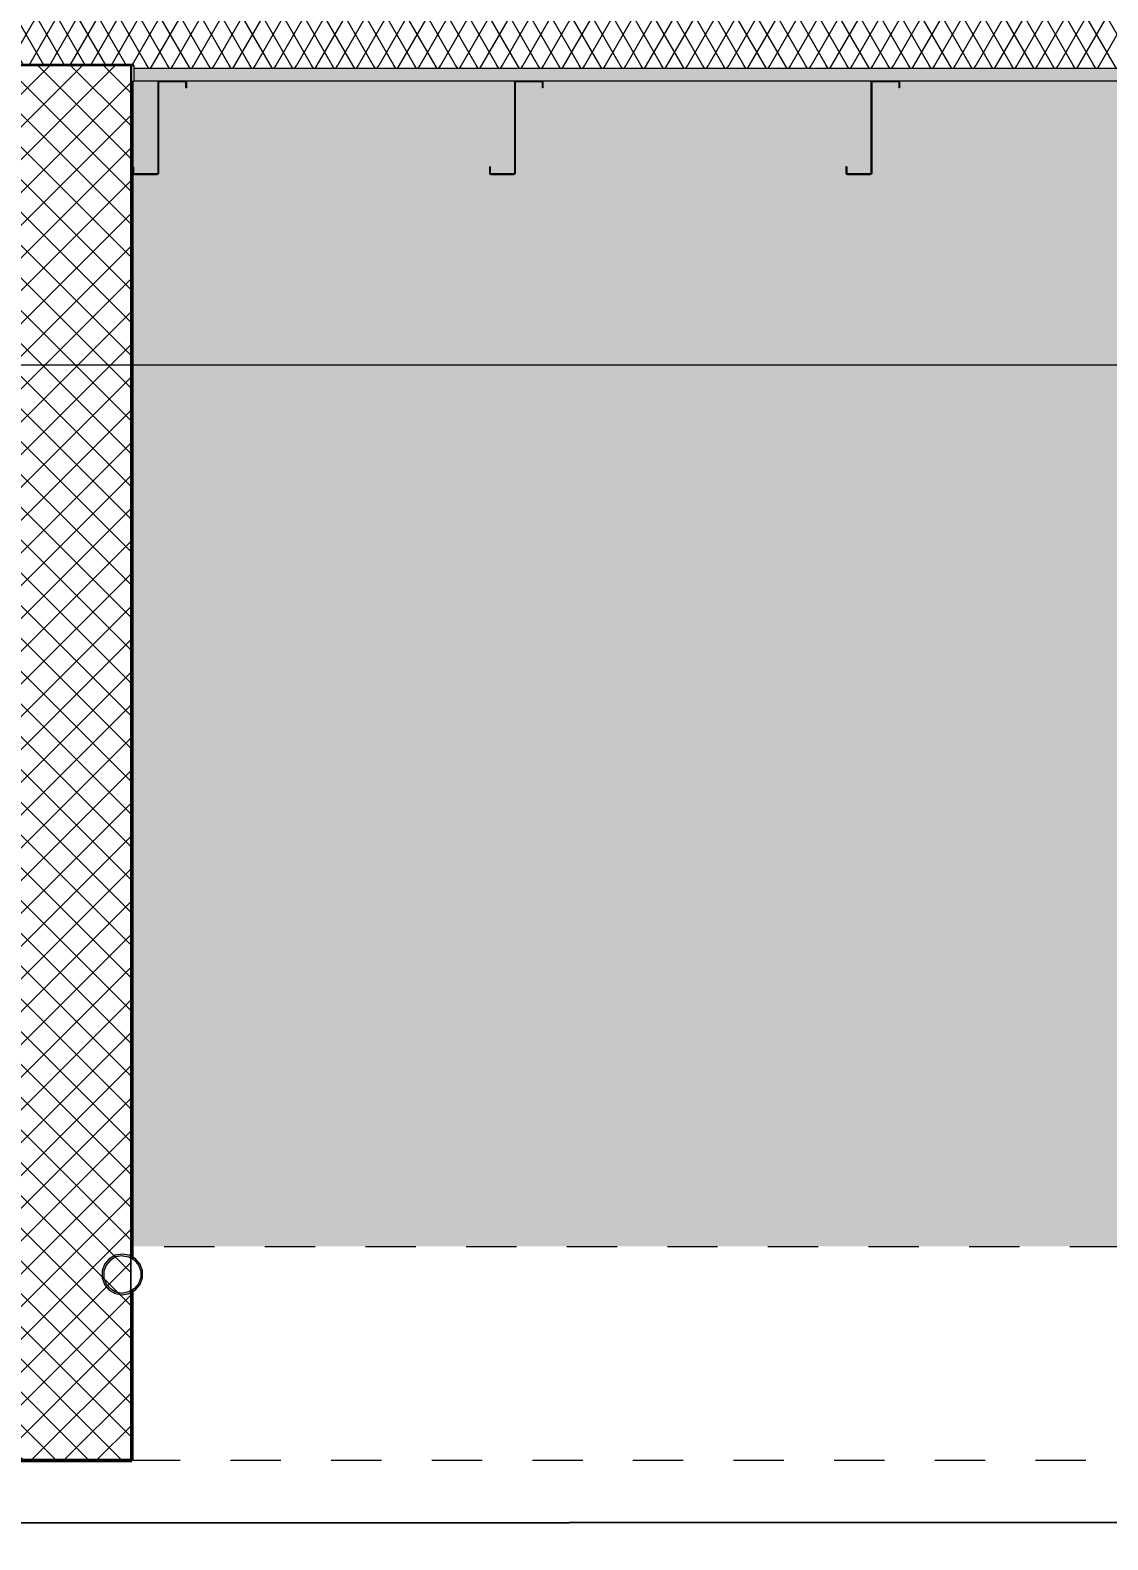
# Model space of a CAD drawing. Header units: millimetres. Extents: x -48147 to 1392261, y -496296 to 18123.
# Drawn here: x 1371255 to 1374277, y -483919 to -479684 of the extents above; entities that cross this region are included whole.
import ezdxf

# ---------------------------------------------------------------- set-up
doc = ezdxf.new("R2010")
doc.units = ezdxf.units.MM
doc.header["$MEASUREMENT"] = 0
doc.linetypes.add('Dashed', pattern=[2822.222233, 1411.111116, -1411.111116])
doc.linetypes.add('Wipeout_Contour', pattern=[1000, 0, -1000])
for name, color, linetype, lineweight, true_color in [('0_Pen_No__105', 7, 'Continuous', 15, 0xa6a6a6), ('A-20-M_Roof_Pen_No__53', 7, 'Continuous', 35, 0x444444), ('A-95-P_Drawing_Pen_No__62', 7, 'Continuous', 20, 0xaaaaaa), ('New_A-20-M_Roof_Pen_No__147', 7, 'Continuous', 0, 0x606060), ('New_A-20-M_Roof_Pen_No__149', 7, 'Continuous', 0, 0x2a2a2a), ('New_A-20-M_Roof_Pen_No__81', 7, 'Continuous', 20, 0x6a6a6a), ('New_A-60-M_Mechanical_Pen_No__29', 7, 'Continuous', 50, 0x2a2a2a), ('New_A-60-M_Mechanical_Pen_No__81', 7, 'Continuous', 20, 0x6a6a6a)]:
    doc.layers.add(name, color=color, linetype=linetype, lineweight=lineweight, true_color=true_color)
for name, color, linetype, lineweight in [('0_Pen_No__85', 8, 'Continuous', 20), ('A-20-M_Roof_Pen_No__85', 8, 'Continuous', 20), ('A-95-D_1_20_Pen_No__1', 7, 'Continuous', 13), ('A-95-P_Drawing_Pen_No__2', 8, 'Continuous', 15), ('New_A-20-M_Roof_Pen_No__193', 7, 'Continuous', 18), ('New_A-20-M_Roof_Pen_No__4', 7, 'Continuous', 20), ('New_A-20-M_Roof_Pen_No__85', 8, 'Continuous', 20), ('New_A-20-M_Roof_Pen_No__92', 8, 'Continuous', 13), ('New_A-60-M_Mechanical_Pen_No__89', 8, 'Continuous', 20), ('New_S-280-M_STRUCT_FRAME.IFC Import_Pen_No__1', 7, 'Continuous', 13), ('New_S-280-M_STRUCT_FRAME.IFC Import_Pen_No__160', 5, 'Continuous', 200)]:
    doc.layers.add(name, color=color, linetype=linetype, lineweight=lineweight)
for name, color, linetype in [('A-20-M_Roof', 7, 'Continuous'), ('A-95-D_1_20', 7, 'Continuous'), ('A-95-P_Drawing', 7, 'Continuous'), ('New_A-20-M_Roof', 7, 'Continuous'), ('New_A-60-M_Mechanical', 7, 'Continuous'), ('New_S-280-M_STRUCT_FRAME.IFC Import', 7, 'Continuous')]:
    doc.layers.add(name, color=color, linetype=linetype)
doc.styles.add('GENERATED_STYLE_2', font='')
doc.styles.get('GENERATED_STYLE_2').set_extended_font_data('Arial')
doc.dimstyles.new('GENERATED_STYLE__6', dxfattribs={"dimtxt": 150, "dimasz": 47.5, "dimexe": 0.18, "dimexo": 0, "dimgap": 0.09, "dimtad": 1, "dimtih": 1, "dimtoh": 1, "dimdec": 0, "dimzin": 0, "dimdsep": 46, "dimtxsty": 'GENERATED_STYLE_2', "dimblk": 'ARROWHEAD_2', "dimblk1": 'ARROWHEAD_2', "dimblk2": 'ARROWHEAD_2', "dimcen": 0.09, "dimclrd": 7, "dimclre": 7, "dimclrt": 7, "dimadec": 0, "dimazin": 0, "dimtfac": 1, "dimtdec": 4, "dimtmove": 0, "dimatfit": 3, "dimfxl": 1, "dimtolj": 1, "dimtzin": 0, "dimarcsym": 0})
doc.dimstyles.new('GENERATED_STYLE__8', dxfattribs={"dimtxt": 0.18, "dimasz": 182.4, "dimexe": 0.18, "dimexo": 0.0625, "dimgap": 0.09, "dimtad": 0, "dimtih": 1, "dimtoh": 1, "dimdec": 4, "dimzin": 0, "dimdsep": 46, "dimcen": 0.09, "dimadec": 0, "dimazin": 0, "dimtfac": 1, "dimtdec": 4, "dimtmove": 0, "dimatfit": 3, "dimldrblk": 'ARROWHEAD_5', "dimfxl": 1, "dimtolj": 1, "dimtzin": 0, "dimarcsym": 0})
pattern_1 = [(60, (1317838.7, -491795.517), (-43.30127, 25), []), (120, (1317838.7, -491795.517), (43.30127, 25), [])]

# ---------------------------------------------------------------- blocks, each defined once
blk = doc.blocks.new('Section Elem_84_1', base_point=(1317838.7, -491795.5))
at = {"color": 254, "linetype": 'Wipeout_Contour', "lineweight": 0, "ltscale": 5817015.44186906}
blk.add_wipeout([(1371539.5, -483224.1), (1371539.4, -483224.1), (1371539.4, -483696.4), (1371539.5, -483696.4)], dxfattribs=at).dxf.layer = 'New_A-60-M_Mechanical'
at = {"color": 254, "linetype": 'Wipeout_Contour', "lineweight": 0, "ltscale": 8724953.920165822}
blk.add_wipeout([(1371539.4, -483129.8), (1371539.4, -483218.3), (1371539.4, -483215), (1371539.5, -483209.4), (1371539.5, -483141.9), (1371539.4, -483135.1)], dxfattribs=at).dxf.layer = 'New_A-60-M_Mechanical'
at = {"color": 254, "linetype": 'Wipeout_Contour', "lineweight": 0, "ltscale": 5814354.232255739}
blk.add_wipeout([(1371539.4, -479781.5), (1371539.4, -483124), (1371539.5, -483124.1), (1371539.5, -479781.5)], dxfattribs=at).dxf.layer = 'New_A-60-M_Mechanical'
at = {"color": 254, "linetype": 'Wipeout_Contour', "lineweight": 0, "ltscale": 5817015.841457849}
blk.add_wipeout([(1371539.6, -483224), (1371539.5, -483224), (1371539.5, -483696.4), (1371539.6, -483696.4)], dxfattribs=at).dxf.layer = 'New_A-60-M_Mechanical'
at = {"color": 254, "linetype": 'Wipeout_Contour', "lineweight": 0, "ltscale": 5814354.722056343}
blk.add_wipeout([(1371539.6, -479781.5), (1371539.5, -479781.5), (1371539.5, -483124.1), (1371539.6, -483124.1)], dxfattribs=at).dxf.layer = 'New_A-60-M_Mechanical'
at = {"color": 254, "linetype": 'Wipeout_Contour', "lineweight": 0, "ltscale": 5812820.597476198}
blk.add_wipeout([(1371539.4, -478596.4), (1370939.4, -478596.4), (1370939.4, -483696.4), (1371539.4, -483696.4)], dxfattribs=at).dxf.layer = 'New_A-60-M_Mechanical'
at = {"layer": 'New_A-60-M_Mechanical_Pen_No__81', "linetype": 'Continuous'}
h = blk.add_hatch(dxfattribs=at)
h.set_pattern_fill('Concrete_Block_0001', color=256, style=0, pattern_type=2)
h.set_pattern_definition([(45, (1317838.7, -491795.517), (-45.96194, 45.96194), []), (135, (1317838.7, -491795.517), (45.96194, 45.96194), [])])
h.paths.add_polyline_path([(1371539.4, -478596.4), (1370939.4, -478596.4), (1370939.4, -483696.4), (1371539.4, -483696.4)])
at = {"layer": 'New_A-60-M_Mechanical_Pen_No__29', "linetype": 'Continuous'}
for p, q in [((1371539.4, -478596.4), (1371539.4, -483696.4)), ((1371539.4, -483696.4), (1370939.4, -483696.4))]:
    blk.add_line(p, q, dxfattribs=at)
at = {"layer": 'New_A-60-M_Mechanical_Pen_No__89', "linetype": 'Continuous'}
blk.add_line((1371539.6, -483696.4), (1371539.4, -483696.4), dxfattribs=at)
blk = doc.blocks.new('Section Elem_90_1', base_point=(1317838.7, -491795.5))
at = {"layer": 'New_A-20-M_Roof_Pen_No__4', "linetype": 'Continuous'}
for p, q in [((1372616.8, -479826.5), (1371688.9, -479826.5)), ((1373616.8, -479826.5), (1372688.9, -479826.5)), ((1374616.8, -479826.5), (1373688.9, -479826.5))]:
    blk.add_line(p, q, dxfattribs=at)
at = {"layer": 'New_A-20-M_Roof_Pen_No__4', "linetype": 'Continuous', "flags": 128}
for points in [[(1371688.9, -479826.5), (1371688.8, -479826.5), (1371616.8, -479826.5)], [(1372688.9, -479826.5), (1372688.8, -479826.5), (1372616.8, -479826.5)], [(1373688.9, -479826.5), (1373688.8, -479826.5), (1373616.8, -479826.5)]]:
    blk.add_lwpolyline(points, dxfattribs=at)
at = {"color": 254, "linetype": 'Wipeout_Contour', "lineweight": 0, "ltscale": 5812177.506695676}
blk.add_wipeout([(1371542.1, -479781.5), (1371540.9, -479781.5), (1371540.9, -479826.5), (1371542.1, -479826.5)], dxfattribs=at).dxf.layer = 'New_A-20-M_Roof'
at = {"color": 254, "linetype": 'Wipeout_Contour', "lineweight": 0, "ltscale": 5812180.270004835}
blk.add_wipeout([(1371542.1, -479781.5), (1371542.1, -479826.5), (1371542.3, -479826.5), (1371542.3, -479781.5)], dxfattribs=at).dxf.layer = 'New_A-20-M_Roof'
at = {"color": 254, "linetype": 'Wipeout_Contour', "lineweight": 0, "ltscale": 5812185.235012871}
blk.add_wipeout([(1371542.3, -479826.5), (1371544.7, -479826.5), (1371544.7, -479781.5), (1371542.3, -479781.5)], dxfattribs=at).dxf.layer = 'New_A-20-M_Roof'
at = {"color": 254, "linetype": 'Wipeout_Contour', "lineweight": 0, "ltscale": 5812191.560012167}
blk.add_wipeout([(1371544.7, -479826.5), (1371545.7, -479826.5), (1371545.7, -479781.5), (1371544.7, -479781.5)], dxfattribs=at).dxf.layer = 'New_A-20-M_Roof'
at = {"layer": 'New_A-20-M_Roof_Pen_No__4', "linetype": 'Continuous'}
blk.add_line((1371616.8, -479826.5), (1371545.7, -479826.5), dxfattribs=at)
at = {"layer": 'New_A-20-M_Roof_Pen_No__92', "linetype": 'Continuous'}
blk.add_line((1371540.9, -479826.5), (1371545.7, -479826.5), dxfattribs=at)
at = {"color": 254, "linetype": 'Wipeout_Contour', "lineweight": 0, "ltscale": 5820478.05134079}
blk.add_wipeout([(1371545.7, -479781.5), (1371545.7, -479791.5), (1375945.7, -479791.5), (1375945.7, -479781.5)], dxfattribs=at).dxf.layer = 'New_A-20-M_Roof'
at = {"layer": 'New_A-20-M_Roof_Pen_No__81', "linetype": 'Continuous', "lineweight": 0, "true_color": 0x353535}
blk.add_hatch(color=250, dxfattribs=at).paths.add_polyline_path([(1371545.7, -479791.5), (1371545.7, -479826.5), (1375945.7, -479826.5), (1375945.7, -479791.5)])
at = {"layer": 'New_A-20-M_Roof_Pen_No__85', "linetype": 'Continuous'}
h = blk.add_hatch(dxfattribs=at)
h.set_pattern_fill('Batt_Insulation_0001', color=256, style=0, pattern_type=2)
h.set_pattern_definition(pattern_1)
h.paths.add_polyline_path([(1371545.7, -479781.5), (1371545.7, -479791.5), (1375945.7, -479791.5), (1375945.7, -479781.5)])
at = {"layer": 'New_A-20-M_Roof_Pen_No__147', "linetype": 'Continuous'}
blk.add_line((1371545.7, -479791.5), (1371545.7, -479826.5), dxfattribs=at)
at = {"layer": 'New_A-20-M_Roof_Pen_No__149', "linetype": 'Continuous'}
blk.add_line((1375945.7, -479791.5), (1371545.7, -479791.5), dxfattribs=at)
at = {"layer": 'New_A-20-M_Roof_Pen_No__193', "linetype": 'Continuous'}
blk.add_line((1371545.7, -479781.5), (1371545.7, -479791.5), dxfattribs=at)
blk = doc.blocks.new('Section Elem_91_1', base_point=(1317838.7, -491795.5))
at = {"color": 254, "linetype": 'Wipeout_Contour', "lineweight": 0, "ltscale": 11617525.85988458}
blk.add_wipeout([(1376717.5, -479781.5), (1376717.5, -479585), (1370609.5, -479528), (1369342.5, -479516.6), (1368895.8, -479512.9), (1368653.8, -479511.1), (1367377.7, -479501.5), (1367377.7, -479781.5)], dxfattribs=at).dxf.layer = 'A-20-M_Roof'
at = {"layer": 'A-20-M_Roof_Pen_No__85', "linetype": 'Continuous'}
h = blk.add_hatch(dxfattribs=at)
h.set_pattern_fill('Batt_Insulation_0001', color=256, style=0, pattern_type=2)
h.set_pattern_definition(pattern_1)
h.paths.add_polyline_path([(1376717.5, -479781.5), (1376717.5, -479585), (1370609.5, -479528), (1369342.5, -479516.6), (1368895.8, -479512.9), (1368653.8, -479511.1), (1367377.7, -479501.5), (1367377.7, -479781.5)])
at = {"layer": 'A-20-M_Roof_Pen_No__53', "linetype": 'Continuous'}
blk.add_line((1371545.7, -479781.5), (1370945.7, -479781.5), dxfattribs=at)
blk = doc.blocks.new('Section Elem_125_1', base_point=(1317838.7, -491795.5))
at = {"layer": 'New_S-280-M_STRUCT_FRAME.IFC Import_Pen_No__160', "linetype": 'Continuous', "lineweight": 0, "true_color": 0x00007f}
blk.add_hatch(color=176, dxfattribs=at).paths.add_polyline_path([(1371692.8, -479830.5), (1371691.6, -479827.7), (1371688.8, -479826.5), (1371616.8, -479826.5), (1371614, -479827.7), (1371612.8, -479830.5), (1371612.8, -480084.5), (1371612.2, -480085.9), (1371610.8, -480086.5), (1371546.8, -480086.5), (1371545.4, -480085.9), (1371544.8, -480084.5), (1371544.8, -480067.5), (1371542.8, -480067.5), (1371542.8, -480084.5), (1371544, -480087.3), (1371546.8, -480088.5), (1371610.8, -480088.5), (1371613.6, -480087.3), (1371614.8, -480084.5), (1371614.8, -479830.5), (1371615.4, -479829.1), (1371616.8, -479828.5), (1371688.8, -479828.5), (1371690.2, -479829.1), (1371690.8, -479830.5), (1371690.8, -479845.5), (1371692.8, -479845.5)])
at = {"layer": 'New_S-280-M_STRUCT_FRAME.IFC Import_Pen_No__1', "linetype": 'Continuous'}
for p, q in [((1371616.8, -479826.5), (1371614, -479827.7)), ((1371692.8, -479845.5), (1371690.8, -479845.5)), ((1371544.8, -480067.5), (1371542.8, -480067.5))]:
    blk.add_line(p, q, dxfattribs=at)
at = {"layer": 'New_S-280-M_STRUCT_FRAME.IFC Import_Pen_No__1', "linetype": 'Continuous', "flags": 128}
for points in [[(1371614, -479827.7), (1371612.8, -479830.5), (1371612.8, -480084.5), (1371612.2, -480085.9)], [(1371690.2, -479829.1), (1371688.8, -479828.5), (1371616.9, -479828.5)], [(1371690.2, -479829.1), (1371690.8, -479830.5), (1371690.8, -479845.5)], [(1371542.8, -480067.5), (1371542.8, -480084.5), (1371544, -480087.3)], [(1371544, -480087.3), (1371546.8, -480088.5), (1371610.8, -480088.5)], [(1371612.2, -480085.9), (1371610.8, -480086.5), (1371546.9, -480086.5)]]:
    blk.add_lwpolyline(points, dxfattribs=at)
blk = doc.blocks.new('Section Elem_129_1', base_point=(1317838.7, -491795.5))
at = {"layer": 'New_S-280-M_STRUCT_FRAME.IFC Import_Pen_No__160', "linetype": 'Continuous', "lineweight": 0, "true_color": 0x00007f}
blk.add_hatch(color=176, dxfattribs=at).paths.add_polyline_path([(1372692.8, -479830.5), (1372691.6, -479827.7), (1372688.8, -479826.5), (1372616.8, -479826.5), (1372614, -479827.7), (1372612.8, -479830.5), (1372612.8, -480084.5), (1372612.2, -480085.9), (1372610.8, -480086.5), (1372546.8, -480086.5), (1372545.4, -480085.9), (1372544.8, -480084.5), (1372544.8, -480067.5), (1372542.8, -480067.5), (1372542.8, -480084.5), (1372544, -480087.3), (1372546.8, -480088.5), (1372610.8, -480088.5), (1372613.6, -480087.3), (1372614.8, -480084.5), (1372614.8, -479830.5), (1372615.4, -479829.1), (1372616.8, -479828.5), (1372688.8, -479828.5), (1372690.2, -479829.1), (1372690.8, -479830.5), (1372690.8, -479845.5), (1372692.8, -479845.5)])
at = {"layer": 'New_S-280-M_STRUCT_FRAME.IFC Import_Pen_No__1', "linetype": 'Continuous'}
for p, q in [((1372616.8, -479826.5), (1372614, -479827.7)), ((1372692.8, -479845.5), (1372690.8, -479845.5)), ((1372544.8, -480067.5), (1372542.8, -480067.5))]:
    blk.add_line(p, q, dxfattribs=at)
at = {"layer": 'New_S-280-M_STRUCT_FRAME.IFC Import_Pen_No__1', "linetype": 'Continuous', "flags": 128}
for points in [[(1372614, -479827.7), (1372612.8, -479830.5), (1372612.8, -480084.5), (1372612.2, -480085.9)], [(1372690.2, -479829.1), (1372688.8, -479828.5), (1372616.9, -479828.5)], [(1372690.2, -479829.1), (1372690.8, -479830.5), (1372690.8, -479845.5)], [(1372542.8, -480067.5), (1372542.8, -480084.5), (1372544, -480087.3)], [(1372544, -480087.3), (1372546.8, -480088.5), (1372610.8, -480088.5)], [(1372612.2, -480085.9), (1372610.8, -480086.5), (1372546.9, -480086.5)]]:
    blk.add_lwpolyline(points, dxfattribs=at)
blk = doc.blocks.new('Section Elem_130_1', base_point=(1317838.7, -491795.5))
at = {"layer": 'New_S-280-M_STRUCT_FRAME.IFC Import_Pen_No__160', "linetype": 'Continuous', "lineweight": 0, "true_color": 0x00007f}
blk.add_hatch(color=176, dxfattribs=at).paths.add_polyline_path([(1373692.8, -479830.5), (1373691.6, -479827.7), (1373688.8, -479826.5), (1373616.8, -479826.5), (1373614, -479827.7), (1373612.8, -479830.5), (1373612.8, -480084.5), (1373612.2, -480085.9), (1373610.8, -480086.5), (1373546.8, -480086.5), (1373545.4, -480085.9), (1373544.8, -480084.5), (1373544.8, -480067.5), (1373542.8, -480067.5), (1373542.8, -480084.5), (1373544, -480087.3), (1373546.8, -480088.5), (1373610.8, -480088.5), (1373613.6, -480087.3), (1373614.8, -480084.5), (1373614.8, -479830.5), (1373615.4, -479829.1), (1373616.8, -479828.5), (1373688.8, -479828.5), (1373690.2, -479829.1), (1373690.8, -479830.5), (1373690.8, -479845.5), (1373692.8, -479845.5)])
at = {"layer": 'New_S-280-M_STRUCT_FRAME.IFC Import_Pen_No__1', "linetype": 'Continuous'}
for p, q in [((1373616.8, -479826.5), (1373614, -479827.7)), ((1373692.8, -479845.5), (1373690.8, -479845.5)), ((1373544.8, -480067.5), (1373542.8, -480067.5))]:
    blk.add_line(p, q, dxfattribs=at)
at = {"layer": 'New_S-280-M_STRUCT_FRAME.IFC Import_Pen_No__1', "linetype": 'Continuous', "flags": 128}
for points in [[(1373614, -479827.7), (1373612.8, -479830.5), (1373612.8, -480084.5), (1373612.2, -480085.9)], [(1373690.2, -479829.1), (1373688.8, -479828.5), (1373616.9, -479828.5)], [(1373690.2, -479829.1), (1373690.8, -479830.5), (1373690.8, -479845.5)], [(1373542.8, -480067.5), (1373542.8, -480084.5), (1373544, -480087.3)], [(1373544, -480087.3), (1373546.8, -480088.5), (1373610.8, -480088.5)], [(1373612.2, -480085.9), (1373610.8, -480086.5), (1373546.9, -480086.5)]]:
    blk.add_lwpolyline(points, dxfattribs=at)
blk = doc.blocks.new('Section Elem_134_1', base_point=(1317838.7, -491795.5))
at = {"layer": 'New_S-280-M_STRUCT_FRAME.IFC Import_Pen_No__1', "linetype": 'Continuous'}
blk.add_line((1371513.2, -483117), (1371513.3, -483117), dxfattribs=at)
at = {"layer": 'New_S-280-M_STRUCT_FRAME.IFC Import_Pen_No__1', "linetype": 'Continuous', "flags": 128}
blk.add_lwpolyline([(1371513.2, -483117), (1371493.5, -483120.4), (1371476.2, -483130.4), (1371463.3, -483145.6), (1371456.5, -483164.3), (1371456.5, -483184.1), (1371463.3, -483202.8), (1371476.2, -483218), (1371493.5, -483227.9), (1371513.2, -483231.3), (1371513.3, -483231.3)], dxfattribs=at)
at = {"color": 254, "linetype": 'Wipeout_Contour', "lineweight": 0, "ltscale": 4362442.877705885}
blk.add_wipeout([(1371539.4, -483135.1), (1371546.9, -483134.1), (1371539.4, -483129.8)], dxfattribs=at).dxf.layer = 'New_S-280-M_STRUCT_FRAME.IFC Import'
at = {"color": 254, "linetype": 'Wipeout_Contour', "lineweight": 0, "ltscale": 11633220.29697528}
blk.add_wipeout([(1371546.9, -483134.1), (1371539.4, -483135.1), (1371539.5, -483141.9), (1371539.5, -483150.4), (1371539.5, -483150.4), (1371539.5, -483148.4), (1371539.5, -483150.4), (1371558.7, -483148)], dxfattribs=at).dxf.layer = 'New_S-280-M_STRUCT_FRAME.IFC Import'
at = {"color": 254, "linetype": 'Wipeout_Contour', "lineweight": 0, "ltscale": 5816655.823960532}
blk.add_wipeout([(1371558.7, -483148), (1371539.5, -483150.4), (1371539.5, -483168.2), (1371564.9, -483165)], dxfattribs=at).dxf.layer = 'New_S-280-M_STRUCT_FRAME.IFC Import'
at = {"color": 254, "linetype": 'Wipeout_Contour', "lineweight": 0, "ltscale": 5816685.105416395}
blk.add_wipeout([(1371564.9, -483165), (1371539.5, -483168.2), (1371539.5, -483186.3), (1371564.9, -483183.1)], dxfattribs=at).dxf.layer = 'New_S-280-M_STRUCT_FRAME.IFC Import'
at = {"color": 254, "linetype": 'Wipeout_Contour', "lineweight": 0, "ltscale": 5816702.546937643}
blk.add_wipeout([(1371539.5, -483202.5), (1371558.7, -483200.1), (1371564.9, -483183.1), (1371539.5, -483186.3)], dxfattribs=at).dxf.layer = 'New_S-280-M_STRUCT_FRAME.IFC Import'
at = {"color": 254, "linetype": 'Wipeout_Contour', "lineweight": 0, "ltscale": 7270876.729772998}
blk.add_wipeout([(1371539.4, -483215), (1371546.9, -483214), (1371558.7, -483200.1), (1371539.5, -483202.6), (1371539.5, -483209.4)], dxfattribs=at).dxf.layer = 'New_S-280-M_STRUCT_FRAME.IFC Import'
at = {"color": 254, "linetype": 'Wipeout_Contour', "lineweight": 0, "ltscale": 4362525.192428095}
blk.add_wipeout([(1371539.4, -483218.3), (1371546.9, -483214), (1371539.4, -483215)], dxfattribs=at).dxf.layer = 'New_S-280-M_STRUCT_FRAME.IFC Import'
at = {"layer": 'New_S-280-M_STRUCT_FRAME.IFC Import_Pen_No__160', "linetype": 'Continuous', "lineweight": 0, "true_color": 0x00007f}
h = blk.add_hatch(color=176, dxfattribs=at)
h.paths.add_polyline_path([(1371513.2, -483231.3), (1371532.9, -483227.8), (1371550.2, -483217.8), (1371563, -483202.6), (1371569.8, -483183.9), (1371569.8, -483164.1), (1371563, -483145.5), (1371550.2, -483130.3), (1371532.9, -483120.4), (1371513.2, -483117), (1371493.5, -483120.4), (1371476.2, -483130.4), (1371463.3, -483145.6), (1371456.5, -483164.3), (1371456.5, -483184.1), (1371463.3, -483202.8), (1371476.2, -483218), (1371493.5, -483227.9)])
h.paths.add_polyline_path([(1371513.2, -483226.3), (1371495.2, -483223.2), (1371479.4, -483214.1), (1371467.7, -483200.3), (1371461.5, -483183.3), (1371461.5, -483165.2), (1371467.7, -483148.1), (1371479.4, -483134.2), (1371495.2, -483125.1), (1371513.2, -483122), (1371531.1, -483125.1), (1371546.9, -483134.1), (1371558.7, -483148), (1371564.9, -483165), (1371564.9, -483183.1), (1371558.7, -483200.1), (1371546.9, -483214), (1371531.1, -483223.1)], flags=0)
at = {"layer": 'New_S-280-M_STRUCT_FRAME.IFC Import_Pen_No__1', "linetype": 'Continuous', "flags": 128}
blk.add_lwpolyline([(1371513.3, -483122), (1371531.1, -483125.1), (1371546.9, -483134.1), (1371558.7, -483148), (1371564.9, -483165), (1371564.9, -483183.1), (1371558.7, -483200.1), (1371546.9, -483214), (1371531.1, -483223.1), (1371513.3, -483226.3)], dxfattribs=at)
blk = doc.blocks.new('Section Elem_167_1', base_point=(1317838.7, -491795.5))
at = {"layer": 'New_S-280-M_STRUCT_FRAME.IFC Import_Pen_No__160', "linetype": 'Continuous', "lineweight": 0, "true_color": 0x00007f}
for points in [[(1371613.6, -480087.3), (1371610.8, -480088.5), (1371610.9, -480088.5), (1371613.8, -480087.3), (1371614.9, -480084.5), (1371614.9, -479830.5), (1371615.5, -479829.1), (1371616.9, -479828.5), (1371616.8, -479828.5), (1371615.4, -479829.1), (1371614.8, -479830.5), (1371614.8, -480084.5)], [(1371688.8, -479826.5), (1371691.6, -479827.7), (1371692.8, -479830.5), (1371692.8, -479845.5), (1371692.9, -479845.5), (1371692.9, -479830.5), (1371691.8, -479827.7), (1371688.9, -479826.5)], [(1371544.9, -480067.5), (1371544.8, -480067.5), (1371544.8, -480084.5), (1371545.4, -480085.9), (1371546.8, -480086.5), (1371546.9, -480086.5), (1371545.5, -480085.9), (1371544.9, -480084.5)]]:
    blk.add_hatch(color=176, dxfattribs=at).paths.add_polyline_path(points)
at = {"layer": 'New_S-280-M_STRUCT_FRAME.IFC Import_Pen_No__1', "linetype": 'Continuous'}
for p, q in [((1371616.9, -479828.5), (1371615.5, -479829.1)), ((1371688.9, -479826.5), (1371691.8, -479827.7)), ((1371692.9, -479845.5), (1371692.8, -479845.5)), ((1371544.9, -480067.5), (1371544.8, -480067.5)), ((1371545.5, -480085.9), (1371546.9, -480086.5))]:
    blk.add_line(p, q, dxfattribs=at)
at = {"layer": 'New_S-280-M_STRUCT_FRAME.IFC Import_Pen_No__1', "linetype": 'Continuous', "flags": 128}
for points in [[(1371615.5, -479829.1), (1371614.9, -479830.5), (1371614.9, -480084.5), (1371613.8, -480087.3)], [(1371691.8, -479827.7), (1371692.9, -479830.5), (1371692.9, -479845.5)], [(1371544.9, -480067.5), (1371544.9, -480084.5), (1371545.5, -480085.9)], [(1371613.8, -480087.3), (1371610.9, -480088.5), (1371610.8, -480088.5)]]:
    blk.add_lwpolyline(points, dxfattribs=at)
blk = doc.blocks.new('Section Elem_171_1', base_point=(1317838.7, -491795.5))
at = {"layer": 'New_S-280-M_STRUCT_FRAME.IFC Import_Pen_No__160', "linetype": 'Continuous', "lineweight": 0, "true_color": 0x00007f}
for points in [[(1372613.6, -480087.3), (1372610.8, -480088.5), (1372610.9, -480088.5), (1372613.8, -480087.3), (1372614.9, -480084.5), (1372614.9, -479830.5), (1372615.5, -479829.1), (1372616.9, -479828.5), (1372616.8, -479828.5), (1372615.4, -479829.1), (1372614.8, -479830.5), (1372614.8, -480084.5)], [(1372688.8, -479826.5), (1372691.6, -479827.7), (1372692.8, -479830.5), (1372692.8, -479845.5), (1372692.9, -479845.5), (1372692.9, -479830.5), (1372691.8, -479827.7), (1372688.9, -479826.5)], [(1372544.9, -480067.5), (1372544.8, -480067.5), (1372544.8, -480084.5), (1372545.4, -480085.9), (1372546.8, -480086.5), (1372546.9, -480086.5), (1372545.5, -480085.9), (1372544.9, -480084.5)]]:
    blk.add_hatch(color=176, dxfattribs=at).paths.add_polyline_path(points)
at = {"layer": 'New_S-280-M_STRUCT_FRAME.IFC Import_Pen_No__1', "linetype": 'Continuous'}
for p, q in [((1372616.9, -479828.5), (1372615.5, -479829.1)), ((1372688.9, -479826.5), (1372691.8, -479827.7)), ((1372692.9, -479845.5), (1372692.8, -479845.5)), ((1372544.9, -480067.5), (1372544.8, -480067.5)), ((1372545.5, -480085.9), (1372546.9, -480086.5))]:
    blk.add_line(p, q, dxfattribs=at)
at = {"layer": 'New_S-280-M_STRUCT_FRAME.IFC Import_Pen_No__1', "linetype": 'Continuous', "flags": 128}
for points in [[(1372615.5, -479829.1), (1372614.9, -479830.5), (1372614.9, -480084.5), (1372613.8, -480087.3)], [(1372691.8, -479827.7), (1372692.9, -479830.5), (1372692.9, -479845.5)], [(1372544.9, -480067.5), (1372544.9, -480084.5), (1372545.5, -480085.9)], [(1372613.8, -480087.3), (1372610.9, -480088.5), (1372610.8, -480088.5)]]:
    blk.add_lwpolyline(points, dxfattribs=at)
blk = doc.blocks.new('Section Elem_172_1', base_point=(1317838.7, -491795.5))
at = {"layer": 'New_S-280-M_STRUCT_FRAME.IFC Import_Pen_No__160', "linetype": 'Continuous', "lineweight": 0, "true_color": 0x00007f}
for points in [[(1373613.6, -480087.3), (1373610.8, -480088.5), (1373610.9, -480088.5), (1373613.8, -480087.3), (1373614.9, -480084.5), (1373614.9, -479830.5), (1373615.5, -479829.1), (1373616.9, -479828.5), (1373616.8, -479828.5), (1373615.4, -479829.1), (1373614.8, -479830.5), (1373614.8, -480084.5)], [(1373688.8, -479826.5), (1373691.6, -479827.7), (1373692.8, -479830.5), (1373692.8, -479845.5), (1373692.9, -479845.5), (1373692.9, -479830.5), (1373691.8, -479827.7), (1373688.9, -479826.5)], [(1373544.9, -480067.5), (1373544.8, -480067.5), (1373544.8, -480084.5), (1373545.4, -480085.9), (1373546.8, -480086.5), (1373546.9, -480086.5), (1373545.5, -480085.9), (1373544.9, -480084.5)]]:
    blk.add_hatch(color=176, dxfattribs=at).paths.add_polyline_path(points)
at = {"layer": 'New_S-280-M_STRUCT_FRAME.IFC Import_Pen_No__1', "linetype": 'Continuous'}
for p, q in [((1373616.9, -479828.5), (1373615.5, -479829.1)), ((1373688.9, -479826.5), (1373691.8, -479827.7)), ((1373692.9, -479845.5), (1373692.8, -479845.5)), ((1373544.9, -480067.5), (1373544.8, -480067.5)), ((1373545.5, -480085.9), (1373546.9, -480086.5))]:
    blk.add_line(p, q, dxfattribs=at)
at = {"layer": 'New_S-280-M_STRUCT_FRAME.IFC Import_Pen_No__1', "linetype": 'Continuous', "flags": 128}
for points in [[(1373615.5, -479829.1), (1373614.9, -479830.5), (1373614.9, -480084.5), (1373613.8, -480087.3)], [(1373691.8, -479827.7), (1373692.9, -479830.5), (1373692.9, -479845.5)], [(1373544.9, -480067.5), (1373544.9, -480084.5), (1373545.5, -480085.9)], [(1373613.8, -480087.3), (1373610.9, -480088.5), (1373610.8, -480088.5)]]:
    blk.add_lwpolyline(points, dxfattribs=at)
blk = doc.blocks.new('Section Elem_176_1', base_point=(1317838.7, -491795.5))
at = {"layer": 'New_S-280-M_STRUCT_FRAME.IFC Import_Pen_No__160', "linetype": 'Continuous', "lineweight": 0, "true_color": 0x00007f}
for points in [[(1371461.5, -483165.2), (1371461.5, -483183.3), (1371467.7, -483200.3), (1371479.4, -483214.1), (1371495.2, -483223.2), (1371513.2, -483226.3), (1371513.3, -483226.3), (1371495.4, -483223.2), (1371479.6, -483214.1), (1371467.9, -483200.3), (1371461.6, -483183.3), (1371461.6, -483165.2), (1371467.9, -483148.1), (1371479.6, -483134.2), (1371495.4, -483125.1), (1371513.3, -483122), (1371513.2, -483122), (1371495.2, -483125.1), (1371479.4, -483134.2), (1371467.7, -483148.1)], [(1371513.3, -483117), (1371513.3, -483117), (1371532.9, -483120.4), (1371550.2, -483130.3), (1371563, -483145.5), (1371569.8, -483164.1), (1371569.8, -483183.9), (1371563, -483202.6), (1371550.2, -483217.8), (1371532.9, -483227.8), (1371513.3, -483231.3), (1371513.3, -483231.3), (1371533, -483227.8), (1371550.3, -483217.8), (1371563.2, -483202.6), (1371570, -483183.9), (1371570, -483164.1), (1371563.2, -483145.5), (1371550.3, -483130.3), (1371533, -483120.4)]]:
    blk.add_hatch(color=176, dxfattribs=at).paths.add_polyline_path(points)
at = {"layer": 'New_S-280-M_STRUCT_FRAME.IFC Import_Pen_No__1', "linetype": 'Continuous', "flags": 128}
for points in [[(1371513.3, -483122), (1371495.4, -483125.1), (1371479.6, -483134.2), (1371467.9, -483148.1), (1371461.6, -483165.2), (1371461.6, -483183.3), (1371467.9, -483200.3), (1371479.6, -483214.1), (1371495.4, -483223.2), (1371513.3, -483226.3)], [(1371513.3, -483231.3), (1371513.3, -483231.3), (1371533, -483227.8), (1371550.3, -483217.8), (1371563.2, -483202.6), (1371570, -483183.9), (1371570, -483164.1), (1371563.2, -483145.5), (1371550.3, -483130.3), (1371533, -483120.4), (1371513.3, -483117), (1371513.3, -483117)]]:
    blk.add_lwpolyline(points, dxfattribs=at)
blk = doc.blocks.new('*D207', base_point=(1317838.7, -491795.5))
at = {"layer": 'A-95-D_1_20_Pen_No__1', "linetype": 'Continuous'}
for p, q in [((1356273, -480669.2), (1356273, -480095.5)), ((1375417.5, -480669.2), (1375417.5, -480170.5)), ((1356291, -480591), (1356254.9, -480653.5)), ((1375399.5, -480653.5), (1375435.5, -480591)), ((1356242.4, -480622.3), (1356273, -480622.3)), ((1356273, -480622.3), (1375417.5, -480622.3)), ((1375417.5, -480622.3), (1375448.1, -480622.3))]:
    blk.add_line(p, q, dxfattribs=at)
at = {"layer": 'A-95-D_1_20_Pen_No__1', "insert": (1365530.6, -480592.3), "char_height": 150, "attachment_point": 7, "style": 'GENERATED_STYLE_2'}
blk.add_mtext('\\A1;{\\fArial|b0|i0|c0|p34;19,145}', dxfattribs=at)
blk = doc.blocks.new('ARROWHEAD_2')
at = {"color": 0, "linetype": 'Continuous', "lineweight": 0}
for p, q in [((0, 0), (-1, 0)), ((-0.378, -0.655), (0.378, 0.655))]:
    blk.add_line(p, q, dxfattribs=at)
blk = doc.blocks.new('ARROWHEAD_5')
at = {"color": 0, "linetype": 'Continuous', "lineweight": 0}
blk.add_line((0, 0), (-1, 0), dxfattribs=at)
blk.add_solid([(-1, 0.2679), (0, 0), (-1, -0.2679), (-1, 0.2679)], dxfattribs=at)
blk = doc.blocks.new('S-21 Building Section_STORY_MARKER', base_point=(1317838.7, -491795.5))
at = {"layer": '0_Pen_No__105', "linetype": 'Dashed', "ltscale": 0.1}
blk.add_line((1353754.3, -483695.5), (1380114.6, -483695.5), dxfattribs=at)

msp = doc.modelspace()

# ---------------------------------------------------------------- leaders
at = {"layer": '0_Pen_No__85', "linetype": 'Continuous', "annotation_type": 0, "has_hookline": 1, "hookline_direction": 1, "text_width": 2470.2}
msp.add_leader([(1374993.2, -483869.6), (1370366.1, -483872.3)], dimstyle='GENERATED_STYLE__8', dxfattribs=at)

# ---------------------------------------------------------------- wipeouts: each hides what was drawn before it
at = {"color": 254, "linetype": 'Wipeout_Contour', "lineweight": 0, "ltscale": 5792892.804525452}
msp.add_wipeout([(1356273, -479826.5), (1356273, -483095.5), (1375417.5, -483095.5), (1375417.5, -479826.5)], dxfattribs=at).dxf.layer = 'A-95-P_Drawing'

# ---------------------------------------------------------------- next in the draw order: hatches: boundary and pattern name
at = {"layer": 'A-95-P_Drawing_Pen_No__62', "linetype": 'Continuous', "ltscale": 0.1}
h = msp.add_hatch(dxfattribs=at)
h.set_pattern_fill('Brass_Bronze_0001', color=256, style=0, pattern_type=2)
h.set_pattern_definition([(45, (1317838.7, -491795.52), (-91.92388, 91.92388), []), (45, (1317792.74, -491749.55), (-91.92388, 91.92388), [97.5, -32.5])])
h.paths.add_polyline_path([(1356273, -479826.5), (1356273, -483095.5), (1375417.5, -483095.5), (1375417.5, -479826.5)])

# ---------------------------------------------------------------- next in the draw order: linework, layer by layer
at = {"layer": 'A-95-P_Drawing_Pen_No__2', "linetype": 'Dashed', "ltscale": 0.1, "flags": 128}
msp.add_lwpolyline([(1356273, -479826.5), (1356273, -483095.5), (1375417.5, -483095.5), (1375417.5, -479826.5)], close=True, dxfattribs=at)

# ---------------------------------------------------------------- next in the draw order: block references
at = {"layer": 'New_A-60-M_Mechanical'}
msp.add_blockref('Section Elem_84_1', (1317838.7, -491795.5), dxfattribs=at)

# ---------------------------------------------------------------- next in the draw order: block references
at = {"layer": 'New_A-20-M_Roof'}
msp.add_blockref('Section Elem_90_1', (1317838.7, -491795.5), dxfattribs=at)
at = {"layer": 'New_S-280-M_STRUCT_FRAME.IFC Import'}
msp.add_blockref('Section Elem_134_1', (1317838.7, -491795.5), dxfattribs=at)

# ---------------------------------------------------------------- next in the draw order: dimensions: what is measured, and where the dimension line sits
at = {"layer": 'A-95-D_1_20', "linetype": 'Continuous'}
dim = msp.add_linear_dim(base=(1375417.5023, -480622.2855), p1=(1356272.9789, -480095.5166), p2=(1375417.5023, -480170.5166), dimstyle='GENERATED_STYLE__6', dxfattribs=at)
dim.commit()
dim.dimension.update_dxf_attribs({"geometry": '*D207', "text_midpoint": (1365878.4446, -480517.2855), "dimtype": 160})

# ---------------------------------------------------------------- next in the draw order: block references
at = {"layer": 'A-20-M_Roof'}
msp.add_blockref('Section Elem_91_1', (1317838.7, -491795.5), dxfattribs=at)
at = {"layer": 'New_S-280-M_STRUCT_FRAME.IFC Import'}
for name in ['Section Elem_125_1', 'Section Elem_167_1', 'Section Elem_129_1', 'Section Elem_171_1', 'Section Elem_130_1', 'Section Elem_172_1', 'Section Elem_176_1']:
    msp.add_blockref(name, (1317838.7, -491795.5), dxfattribs=at)

# ---------------------------------------------------------------- next in the draw order: block references
at = {"linetype": 'Continuous', "lineweight": 0}
msp.add_blockref('S-21 Building Section_STORY_MARKER', (1317838.7, -491795.5), dxfattribs=at)

doc.saveas('drawing.dxf')
